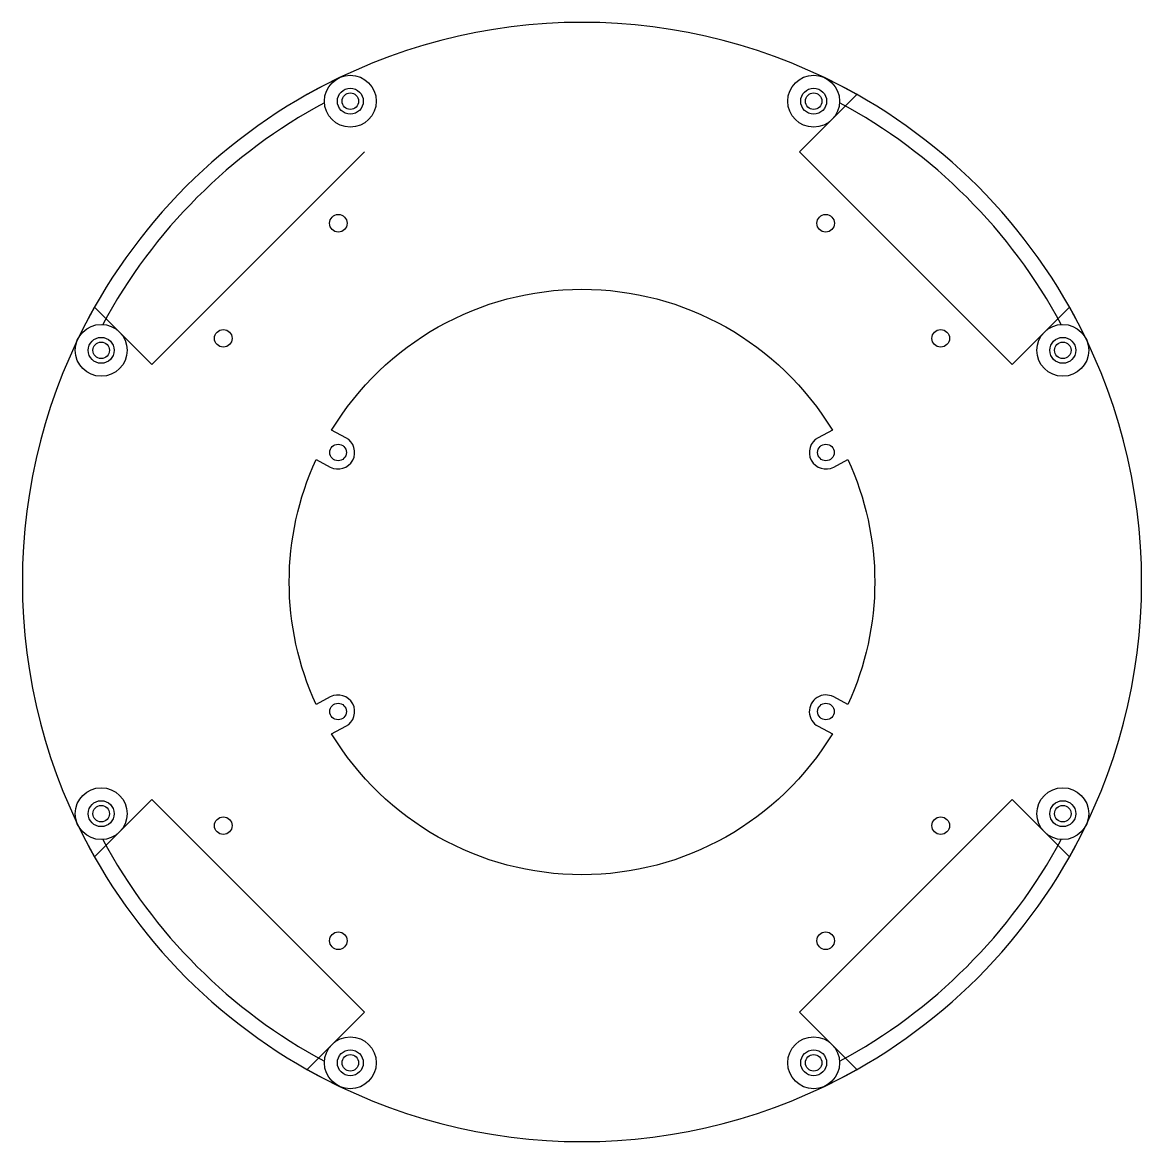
# Model space of a CAD drawing. Header units: millimetres. Extents: x -108 to 108, y -108 to 108.
import ezdxf

# ---------------------------------------------------------------- set-up
doc = ezdxf.new("R2010")
doc.units = ezdxf.units.MM
doc.layers.get('0').update_dxf_attribs({"linetype": 'CONTINUOUS'})

msp = doc.modelspace()

# ---------------------------------------------------------------- linework, layer by layer
for p, q in [((42, 83.01), (53.06, 94.07)), ((-42, 83.01), (-83.01, 42)), ((83.01, 42), (42, 83.01)), ((-83.01, 42), (-94.07, 53.06)), ((94.07, 53.06), (83.01, 42)), ((-94.07, -53.06), (-83.01, -42)), ((-83.01, -42), (-42, -83.01)), ((42, -83.01), (83.01, -42)), ((83.01, -42), (94.07, -53.06)), ((-42, -83.01), (-53.06, -94.07)), ((53.06, -94.07), (42, -83.01))]:
    msp.add_line(p, q)
msp.add_lwpolyline([(-48.32, -29.28), (-45.57, -27.83, 1), (-48.57, -22.17), (-51.32, -23.63, -0.219182), (-51.32, 23.63), (-48.57, 22.17, 1), (-45.57, 27.83), (-48.32, 29.28, -0.563252), (48.32, 29.28), (45.57, 27.83, 1), (48.57, 22.17), (51.32, 23.63, -0.219182), (51.32, -23.63), (48.57, -22.17, 1), (45.57, -27.83), (48.32, -29.28, -0.563252)], format="xyb", close=True)
for centre, radius in [((-44.71, 92.79), 5), ((44.71, 92.79), 5), ((-44.71, 92.79), 2.5), ((44.71, 92.79), 2.5), ((-44.71, 92.79), 1.6), ((44.71, 92.79), 1.6), ((-47.02, 69.23), 1.7), ((47.02, 69.23), 1.7), ((-92.79, 44.71), 5), ((92.79, 44.71), 5), ((-69.23, 47.02), 1.7), ((69.23, 47.02), 1.7), ((-92.79, 44.71), 2.5), ((-92.79, 44.71), 1.6), ((92.79, 44.71), 2.5), ((92.79, 44.71), 1.6), ((-47.07, 25), 1.6), ((47.07, 25), 1.6), ((-47.07, -25), 1.6), ((47.07, -25), 1.6), ((-92.79, -44.71), 5), ((92.79, -44.71), 5), ((-92.79, -44.71), 2.5), ((-92.79, -44.71), 1.6), ((92.79, -44.71), 2.5), ((92.79, -44.71), 1.6), ((-69.23, -47.02), 1.7), ((69.23, -47.02), 1.7), ((-47.02, -69.23), 1.7), ((47.02, -69.23), 1.7), ((-44.71, -92.79), 5), ((44.71, -92.79), 5), ((-44.71, -92.79), 2.5), ((44.71, -92.79), 2.5), ((-44.71, -92.79), 1.6), ((44.71, -92.79), 1.6)]:
    msp.add_circle(centre, radius)
for radius, start, end in [(108, 60.5761, 119.4239), (108, 115.7253, 154.2747), (108, 25.7253, 64.2747), (105, 118.2503, 151.7497), (105, 28.2503, 61.7497), (108, 150.5761, 209.4239), (108, -29.4239, 29.4239), (108, 205.7253, 244.2747), (108, 295.7253, 334.2747), (105, 208.2503, 241.7497), (105, 298.2503, 331.7497), (108, 240.5761, 299.4239)]:
    msp.add_arc((0, 0), radius, start, end)

doc.saveas('drawing.dxf')
